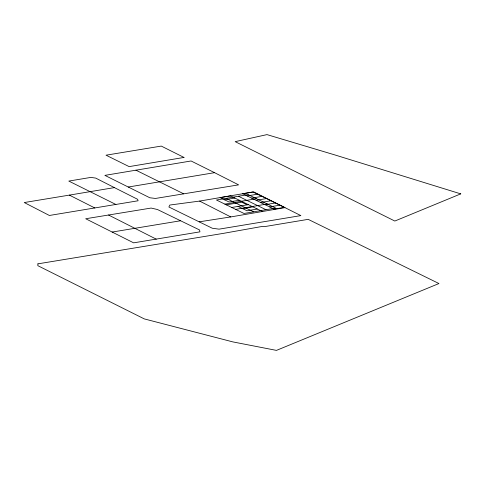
<?xml version="1.0" encoding="UTF-8"?>
<svg xmlns="http://www.w3.org/2000/svg" width="485" height="485" viewBox="0 0 485 485"><rect width="100%" height="100%" fill="white"/><g stroke="black" fill="none" stroke-linecap="round" stroke-linejoin="round"><path stroke-width="0.73" d="M230.369 195.861L220.099 197.619L229.078 202.009L239.347 200.25M242.688 193.751L252.958 191.987L284.392 207.344L274.122 209.108M224.585 199.814L234.855 198.056M247.18 195.946L257.45 194.182M251.673 198.135L261.942 196.376M224.858 204.112L256.474 198.698M226.356 204.846L241.76 202.209L247.15 204.84M256.165 200.329L266.435 198.571M231.745 207.477L248.326 204.634M260.651 202.524L270.921 200.766M235.637 209.381L267.253 203.961M242.548 208.592L252.818 206.828M265.143 204.718L275.413 202.96M257.311 209.023L247.041 210.781L238.056 206.398M269.636 206.913L279.906 205.155M199.171 221.833L230.769 216.934L284.998 207.641L300.858 215.607L219.038 229.156L212.278 228.235L199.171 221.833L168.889 206.986L169.817 205.046L199.608 201.081L253.643 191.872L284.998 207.641M69.373 195.109L114.399 187.61L137.661 199.323L138.073 200.778L49.379 215.473L24.25 202.542L69.373 195.109L94.836 207.98M128.258 187.028L214.564 172.672L238.608 184.864L155.479 198.45L149.804 197.765L104.881 175.37L191.084 160.978L214.564 172.672M180.584 220.76L157.461 209.52L151.102 208.059L85.7 218.747L133.636 242.846L199.929 231.854L199.571 229.963L180.584 220.76L112.168 232.054M242.676 193.745L274.728 209.405M238.438 196.249L265.992 209.714M230.333 195.843L262.409 211.515M226.113 198.365L253.673 211.824M135.952 170.186L183.712 193.836M156.249 239.153L108.555 215.013M115.891 204.476L68.809 181.075L90.859 177.407L95.721 178.098L114.399 187.61M199.608 201.081L230.769 216.934M37.927 263.846L37.818 265.671L144.269 318.9L232.842 341.901L276.45 350.388L438.949 283.543L308.169 219.353L265.234 226.501L262.367 226.416L222.912 233.449L37.927 263.846M460.75 193.873L394.826 221.045L235.17 141.644L266.992 134.612L334.432 154.8L460.75 193.873M248.084 194.6L216.468 200.014L244.022 213.479L275.644 208.059L248.084 194.6M183.997 157.443L129.143 166.616L106.033 155.188L161.275 146.082L183.997 157.443"/></g></svg>
